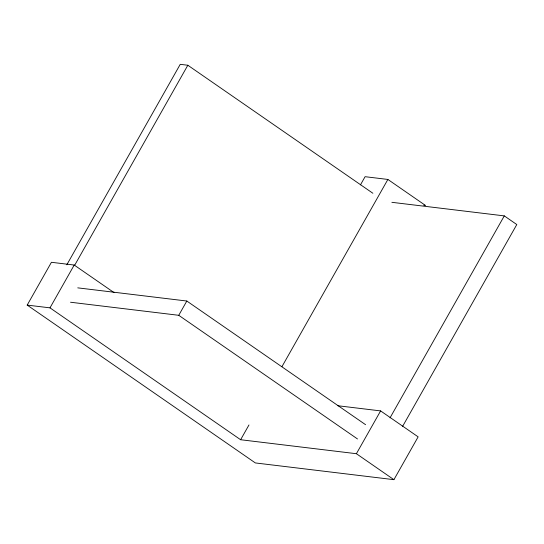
<?xml version="1.0" encoding="UTF-8"?>
<svg xmlns="http://www.w3.org/2000/svg" width="544" height="544" viewBox="0 0 544 544"><rect width="100%" height="100%" fill="white"/><g stroke="black" fill="none" stroke-linecap="round" stroke-linejoin="round"><path stroke-width="0.82" d="M337.831 405.736L380.616 410.904L418.139 436.859L393.917 479.672L255.354 462.937L27.2 305.102L51.422 262.29L74.208 265.044L114.016 292.577M66.824 264.792L180.241 64.328L187.836 65.246L372.878 193.256M27.2 305.102L49.987 307.85L74.208 265.044M74.419 265.71L187.836 65.246M70.523 302.233L178.752 315.302L186.823 301.029L365.582 424.694M360.488 184.831L365.092 176.691L387.879 179.445L425.408 205.401L423.776 205.21M49.987 307.85L240.618 439.729L248.968 424.966M281.996 366.588L387.879 179.445M240.618 439.729L356.395 453.71L380.616 410.904M390.041 417.833L504.295 215.893L516.8 224.543L402.546 426.482M391.877 202.314L504.295 215.893M77.758 287.858L186.823 301.029M178.752 315.302L357.51 438.967M356.395 453.71L393.917 479.672"/></g></svg>
